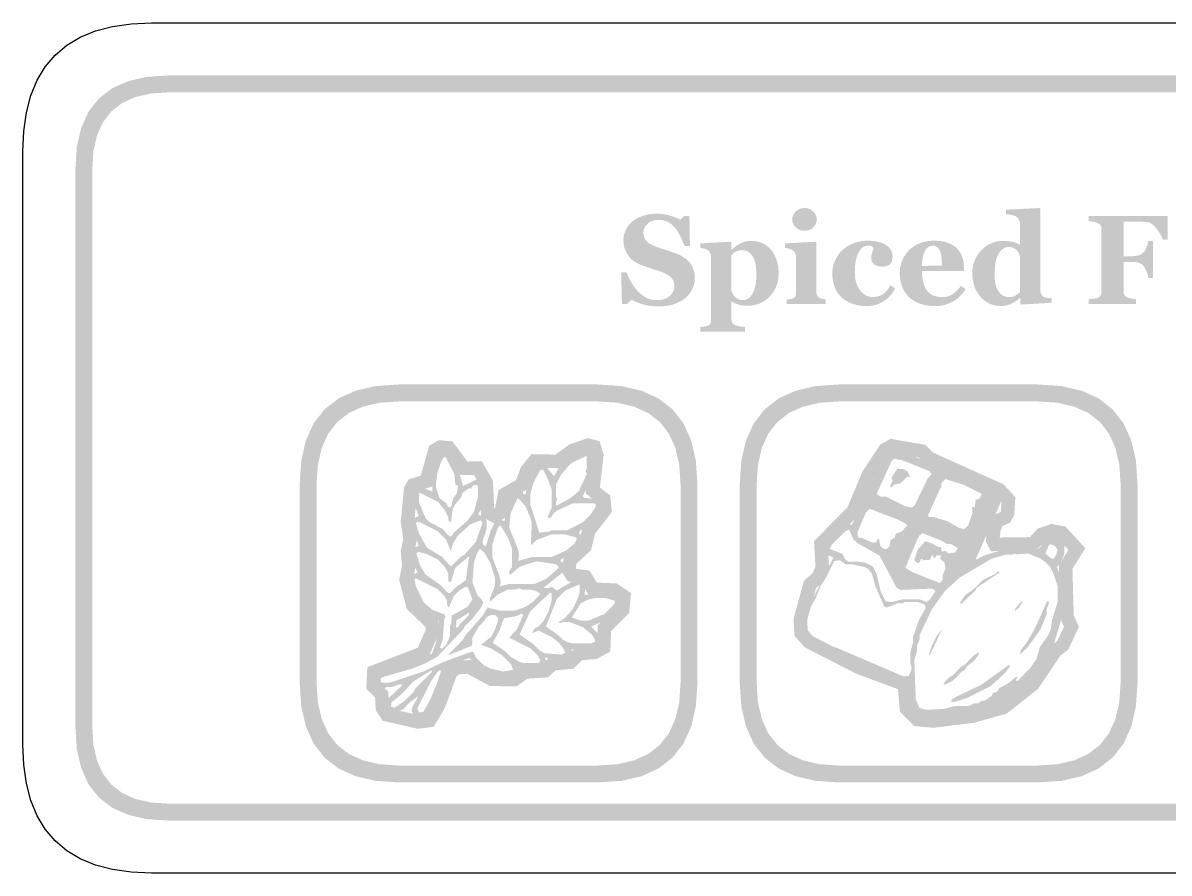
# Model space of a CAD drawing. Header units: millimetres. Extents: x 6 to 297, y 55 to 451.
# Drawn here: x 72.96 to 100.05, y 431.16 to 451.24 of the extents above; entities that cross this region are included whole.
import ezdxf

# ---------------------------------------------------------------- set-up
doc = ezdxf.new("R2010")
doc.units = ezdxf.units.MM
doc.layers.add('CUT', color=1, linetype='Continuous')
doc.layers.add('RASTER', color=7, linetype='Continuous')

msp = doc.modelspace()

# ---------------------------------------------------------------- hatches: boundary and pattern name
at = {"layer": 'RASTER'}
h = msp.add_hatch(color=7, dxfattribs=at)
h.paths.add_polyline_path([(74.2, 447.8), (74.234, 448.316), (74.338, 448.763), (74.509, 449.141), (74.75, 449.45), (75.059, 449.691), (75.438, 449.863), (75.884, 449.966), (76.4, 450), (133.6, 450), (134.116, 449.966), (134.563, 449.863), (134.941, 449.691), (135.25, 449.45), (135.491, 449.141), (135.663, 448.763), (135.766, 448.316), (135.8, 447.8), (135.8, 434.6), (135.766, 434.084), (135.663, 433.638), (135.491, 433.259), (135.25, 432.95), (134.941, 432.709), (134.563, 432.537), (134.116, 432.434), (133.6, 432.4), (76.4, 432.4), (75.884, 432.434), (75.438, 432.537), (75.059, 432.709), (74.75, 432.95), (74.509, 433.259), (74.338, 433.638), (74.234, 434.084), (74.2, 434.6)])
h.paths.add_polyline_path([(74.6, 447.8), (74.6, 434.6), (74.628, 434.178), (74.712, 433.813), (74.853, 433.503), (75.05, 433.25), (75.303, 433.053), (75.613, 432.912), (75.978, 432.828), (76.4, 432.8), (133.6, 432.8), (134.022, 432.828), (134.388, 432.912), (134.697, 433.053), (134.95, 433.25), (135.147, 433.503), (135.288, 433.813), (135.372, 434.178), (135.4, 434.6), (135.4, 447.8), (135.372, 448.222), (135.288, 448.588), (135.147, 448.897), (134.95, 449.15), (134.697, 449.347), (134.388, 449.488), (134.022, 449.572), (133.6, 449.6), (76.4, 449.6), (75.978, 449.572), (75.613, 449.488), (75.303, 449.347), (75.05, 449.15), (74.853, 448.897), (74.712, 448.588), (74.628, 448.222), (74.6, 447.8)], flags=0)
for points in [[(87.976, 444.544), (87.928, 444.545), (87.882, 444.547), (87.836, 444.551), (87.792, 444.556), (87.748, 444.563), (87.704, 444.571), (87.662, 444.58), (87.62, 444.591), (87.58, 444.603), (87.541, 444.616), (87.504, 444.629), (87.468, 444.642), (87.434, 444.657), (87.402, 444.671), (87.371, 444.687), (87.341, 444.703), (87.24, 444.6), (87.116, 444.6), (87.097, 445.351), (87.223, 445.351), (87.234, 445.325), (87.245, 445.297), (87.258, 445.27), (87.271, 445.242), (87.285, 445.213), (87.3, 445.184), (87.315, 445.155), (87.331, 445.126), (87.348, 445.097), (87.365, 445.068), (87.383, 445.04), (87.402, 445.013), (87.421, 444.987), (87.441, 444.962), (87.462, 444.937), (87.483, 444.913), (87.506, 444.89), (87.529, 444.867), (87.553, 444.845), (87.578, 444.824), (87.603, 444.805), (87.629, 444.787), (87.656, 444.77), (87.683, 444.754), (87.712, 444.739), (87.741, 444.727), (87.772, 444.716), (87.803, 444.708), (87.836, 444.701), (87.87, 444.696), (87.905, 444.693), (87.942, 444.692), (87.99, 444.694), (88.036, 444.698), (88.078, 444.706), (88.118, 444.717), (88.155, 444.73), (88.188, 444.747), (88.219, 444.767), (88.247, 444.79), (88.272, 444.815), (88.294, 444.842), (88.312, 444.87), (88.327, 444.9), (88.339, 444.931), (88.347, 444.964), (88.352, 444.999), (88.354, 445.035), (88.352, 445.065), (88.348, 445.093), (88.341, 445.121), (88.331, 445.147), (88.318, 445.172), (88.303, 445.196), (88.285, 445.218), (88.263, 445.239), (88.239, 445.26), (88.212, 445.279), (88.182, 445.298), (88.149, 445.316), (88.112, 445.334), (88.073, 445.351), (88.03, 445.367), (87.984, 445.382), (87.954, 445.392), (87.924, 445.402), (87.895, 445.411), (87.866, 445.42), (87.838, 445.429), (87.811, 445.438), (87.784, 445.447), (87.758, 445.455), (87.732, 445.464), (87.707, 445.472), (87.682, 445.481), (87.658, 445.49), (87.634, 445.498), (87.61, 445.507), (87.587, 445.516), (87.564, 445.524), (87.513, 445.546), (87.466, 445.571), (87.422, 445.597), (87.381, 445.626), (87.344, 445.657), (87.31, 445.69), (87.28, 445.725), (87.253, 445.763), (87.229, 445.802), (87.208, 445.843), (87.191, 445.885), (87.176, 445.928), (87.165, 445.971), (87.157, 446.017), (87.152, 446.063), (87.151, 446.11), (87.152, 446.141), (87.154, 446.17), (87.158, 446.2), (87.164, 446.229), (87.171, 446.259), (87.181, 446.287), (87.191, 446.316), (87.204, 446.344), (87.218, 446.372), (87.233, 446.399), (87.25, 446.425), (87.268, 446.45), (87.288, 446.475), (87.31, 446.499), (87.333, 446.523), (87.357, 446.545), (87.382, 446.566), (87.409, 446.585), (87.438, 446.604), (87.468, 446.621), (87.499, 446.638), (87.533, 446.653), (87.568, 446.668), (87.605, 446.682), (87.643, 446.694), (87.682, 446.705), (87.722, 446.714), (87.762, 446.721), (87.804, 446.727), (87.846, 446.731), (87.889, 446.733), (87.933, 446.734), (87.976, 446.734), (88.018, 446.731), (88.06, 446.728), (88.1, 446.722), (88.141, 446.716), (88.18, 446.707), (88.219, 446.698), (88.257, 446.687), (88.294, 446.675), (88.328, 446.663), (88.361, 446.651), (88.392, 446.639), (88.42, 446.627), (88.447, 446.615), (88.472, 446.603), (88.494, 446.591), (88.583, 446.679), (88.711, 446.679), (88.723, 445.97), (88.597, 445.97), (88.585, 445.998), (88.574, 446.027), (88.562, 446.056), (88.549, 446.085), (88.536, 446.114), (88.522, 446.144), (88.508, 446.174), (88.493, 446.203), (88.478, 446.232), (88.463, 446.26), (88.448, 446.287), (88.432, 446.313), (88.417, 446.337), (88.401, 446.36), (88.385, 446.381), (88.368, 446.402), (88.35, 446.422), (88.331, 446.442), (88.311, 446.461), (88.291, 446.478), (88.27, 446.495), (88.248, 446.51), (88.226, 446.524), (88.203, 446.537), (88.179, 446.549), (88.154, 446.559), (88.128, 446.568), (88.101, 446.575), (88.073, 446.581), (88.044, 446.585), (88.014, 446.587), (87.983, 446.588), (87.944, 446.586), (87.907, 446.582), (87.872, 446.575), (87.839, 446.565), (87.808, 446.553), (87.778, 446.538), (87.75, 446.519), (87.724, 446.498), (87.701, 446.475), (87.68, 446.451), (87.663, 446.425), (87.649, 446.398), (87.638, 446.37), (87.63, 446.341), (87.626, 446.31), (87.624, 446.277), (87.625, 446.247), (87.629, 446.218), (87.636, 446.19), (87.646, 446.164), (87.658, 446.139), (87.673, 446.116), (87.691, 446.094), (87.711, 446.074), (87.734, 446.054), (87.761, 446.035), (87.79, 446.017), (87.823, 445.999), (87.858, 445.982), (87.897, 445.966), (87.938, 445.95), (87.983, 445.934), (88.01, 445.925), (88.037, 445.916), (88.065, 445.907), (88.092, 445.898), (88.12, 445.889), (88.148, 445.88), (88.176, 445.87), (88.204, 445.861), (88.232, 445.852), (88.259, 445.843), (88.285, 445.834), (88.311, 445.825), (88.335, 445.817), (88.359, 445.808), (88.382, 445.799), (88.405, 445.791), (88.456, 445.769), (88.505, 445.746), (88.55, 445.721), (88.592, 445.693), (88.631, 445.664), (88.666, 445.633), (88.699, 445.6), (88.728, 445.565), (88.754, 445.527), (88.776, 445.488), (88.795, 445.447), (88.811, 445.403), (88.823, 445.357), (88.831, 445.309), (88.837, 445.259), (88.838, 445.206), (88.837, 445.173), (88.834, 445.14), (88.83, 445.107), (88.823, 445.074), (88.814, 445.041), (88.803, 445.009), (88.79, 444.977), (88.775, 444.946), (88.759, 444.915), (88.741, 444.885), (88.722, 444.857), (88.701, 444.83), (88.679, 444.805), (88.656, 444.781), (88.632, 444.758), (88.605, 444.736), (88.576, 444.714), (88.545, 444.693), (88.512, 444.673), (88.479, 444.655), (88.445, 444.637), (88.409, 444.622), (88.372, 444.607), (88.334, 444.594), (88.295, 444.582), (88.254, 444.572), (88.212, 444.564), (88.168, 444.557), (88.122, 444.551), (88.075, 444.547), (88.026, 444.545), (87.976, 444.544)], [(100.012, 446.123), (99.899, 446.123), (99.888, 446.154), (99.874, 446.185), (99.858, 446.217), (99.841, 446.249), (99.821, 446.281), (99.799, 446.314), (99.775, 446.348), (99.749, 446.382), (99.723, 446.414), (99.696, 446.443), (99.67, 446.467), (99.644, 446.488), (99.619, 446.505), (99.594, 446.518), (99.569, 446.527), (99.545, 446.532), (99.533, 446.534), (99.521, 446.535), (99.508, 446.536), (99.494, 446.538), (99.479, 446.539), (99.463, 446.54), (99.446, 446.541), (99.428, 446.542), (99.41, 446.543), (99.392, 446.544), (99.374, 446.545), (99.357, 446.546), (99.341, 446.546), (99.324, 446.547), (99.309, 446.547), (99.293, 446.547), (98.969, 446.547), (98.969, 445.731), (99.176, 445.731), (99.197, 445.731), (99.218, 445.732), (99.238, 445.734), (99.258, 445.736), (99.276, 445.739), (99.294, 445.742), (99.312, 445.746), (99.328, 445.751), (99.344, 445.756), (99.359, 445.762), (99.374, 445.77), (99.389, 445.778), (99.403, 445.788), (99.417, 445.798), (99.43, 445.809), (99.442, 445.822), (99.452, 445.832), (99.461, 445.843), (99.47, 445.856), (99.478, 445.871), (99.487, 445.887), (99.496, 445.904), (99.505, 445.923), (99.513, 445.944), (99.522, 445.965), (99.529, 445.985), (99.535, 446.005), (99.541, 446.024), (99.546, 446.042), (99.55, 446.059), (99.553, 446.075), (99.555, 446.091), (99.667, 446.091), (99.667, 445.217), (99.555, 445.217), (99.553, 445.234), (99.55, 445.251), (99.546, 445.27), (99.541, 445.29), (99.535, 445.31), (99.527, 445.332), (99.519, 445.354), (99.51, 445.377), (99.5, 445.4), (99.491, 445.42), (99.482, 445.439), (99.473, 445.456), (99.465, 445.47), (99.457, 445.483), (99.45, 445.494), (99.442, 445.502), (99.431, 445.514), (99.42, 445.524), (99.407, 445.534), (99.394, 445.543), (99.38, 445.551), (99.365, 445.559), (99.35, 445.566), (99.334, 445.572), (99.317, 445.577), (99.299, 445.582), (99.281, 445.586), (99.261, 445.589), (99.241, 445.591), (99.22, 445.593), (99.198, 445.594), (99.176, 445.595), (98.969, 445.595), (98.969, 444.906), (98.97, 444.893), (98.97, 444.881), (98.972, 444.869), (98.974, 444.857), (98.977, 444.846), (98.98, 444.836), (98.984, 444.826), (98.989, 444.816), (98.995, 444.807), (99.001, 444.798), (99.009, 444.79), (99.018, 444.782), (99.028, 444.775), (99.039, 444.768), (99.051, 444.761), (99.064, 444.755), (99.073, 444.752), (99.082, 444.749), (99.092, 444.746), (99.103, 444.743), (99.114, 444.74), (99.126, 444.737), (99.139, 444.734), (99.153, 444.731), (99.167, 444.728), (99.181, 444.726), (99.195, 444.724), (99.209, 444.721), (99.223, 444.719), (99.237, 444.718), (99.251, 444.716), (99.265, 444.714), (99.265, 444.6), (98.145, 444.6), (98.145, 444.714), (98.156, 444.715), (98.168, 444.717), (98.18, 444.718), (98.194, 444.72), (98.209, 444.721), (98.224, 444.723), (98.24, 444.725), (98.257, 444.727), (98.274, 444.729), (98.29, 444.731), (98.304, 444.733), (98.317, 444.736), (98.329, 444.738), (98.339, 444.741), (98.348, 444.744), (98.355, 444.746), (98.368, 444.752), (98.38, 444.758), (98.39, 444.764), (98.4, 444.771), (98.409, 444.778), (98.416, 444.786), (98.423, 444.795), (98.429, 444.804), (98.434, 444.813), (98.438, 444.823), (98.441, 444.834), (98.444, 444.845), (98.446, 444.857), (98.448, 444.87), (98.449, 444.883), (98.449, 444.897), (98.449, 446.364), (98.449, 446.376), (98.448, 446.388), (98.447, 446.399), (98.445, 446.41), (98.442, 446.421), (98.439, 446.431), (98.435, 446.441), (98.431, 446.451), (98.426, 446.46), (98.419, 446.469), (98.412, 446.477), (98.403, 446.485), (98.393, 446.493), (98.382, 446.5), (98.369, 446.507), (98.355, 446.513), (98.345, 446.517), (98.333, 446.522), (98.321, 446.526), (98.308, 446.53), (98.294, 446.534), (98.279, 446.538), (98.264, 446.542), (98.247, 446.545), (98.231, 446.549), (98.215, 446.552), (98.201, 446.555), (98.188, 446.557), (98.175, 446.56), (98.164, 446.562), (98.154, 446.563), (98.145, 446.564), (98.145, 446.679), (100.012, 446.679)], [(92.905, 444.553), (92.855, 444.554), (92.806, 444.557), (92.759, 444.561), (92.713, 444.568), (92.669, 444.576), (92.626, 444.586), (92.585, 444.599), (92.545, 444.612), (92.507, 444.628), (92.471, 444.645), (92.436, 444.663), (92.403, 444.683), (92.372, 444.703), (92.342, 444.726), (92.314, 444.749), (92.288, 444.774), (92.264, 444.801), (92.241, 444.829), (92.219, 444.858), (92.2, 444.888), (92.182, 444.919), (92.165, 444.952), (92.15, 444.985), (92.137, 445.02), (92.126, 445.056), (92.115, 445.093), (92.107, 445.13), (92.1, 445.169), (92.094, 445.208), (92.091, 445.248), (92.088, 445.288), (92.087, 445.329), (92.088, 445.367), (92.091, 445.405), (92.096, 445.442), (92.103, 445.478), (92.111, 445.514), (92.122, 445.55), (92.134, 445.585), (92.148, 445.62), (92.164, 445.653), (92.181, 445.686), (92.2, 445.718), (92.22, 445.749), (92.241, 445.778), (92.264, 445.807), (92.288, 445.835), (92.313, 445.861), (92.341, 445.887), (92.37, 445.912), (92.401, 445.935), (92.433, 445.957), (92.467, 445.978), (92.503, 445.997), (92.54, 446.015), (92.579, 446.032), (92.619, 446.047), (92.66, 446.06), (92.703, 446.071), (92.746, 446.08), (92.79, 446.087), (92.836, 446.092), (92.882, 446.095), (92.93, 446.096), (92.995, 446.094), (93.057, 446.089), (93.116, 446.081), (93.171, 446.07), (93.223, 446.056), (93.271, 446.038), (93.315, 446.018), (93.356, 445.994), (93.393, 445.967), (93.425, 445.938), (93.451, 445.907), (93.474, 445.874), (93.491, 445.839), (93.503, 445.801), (93.51, 445.761), (93.513, 445.719), (93.512, 445.693), (93.509, 445.669), (93.505, 445.646), (93.499, 445.624), (93.491, 445.603), (93.481, 445.584), (93.47, 445.566), (93.457, 445.549), (93.442, 445.534), (93.424, 445.521), (93.404, 445.51), (93.381, 445.501), (93.356, 445.494), (93.328, 445.489), (93.298, 445.486), (93.265, 445.485), (93.238, 445.486), (93.212, 445.488), (93.188, 445.492), (93.164, 445.498), (93.142, 445.505), (93.121, 445.514), (93.1, 445.525), (93.081, 445.537), (93.064, 445.551), (93.049, 445.566), (93.036, 445.582), (93.026, 445.598), (93.018, 445.616), (93.012, 445.635), (93.008, 445.654), (93.007, 445.675), (93.008, 445.693), (93.009, 445.711), (93.011, 445.729), (93.013, 445.747), (93.016, 445.764), (93.021, 445.782), (93.025, 445.8), (93.031, 445.817), (93.036, 445.834), (93.041, 445.85), (93.046, 445.865), (93.049, 445.879), (93.053, 445.892), (93.055, 445.904), (93.057, 445.915), (93.059, 445.924), (93.054, 445.931), (93.05, 445.937), (93.045, 445.942), (93.04, 445.947), (93.035, 445.952), (93.029, 445.957), (93.024, 445.961), (93.018, 445.965), (93.011, 445.968), (93.003, 445.971), (92.995, 445.973), (92.986, 445.975), (92.976, 445.976), (92.965, 445.978), (92.953, 445.978), (92.94, 445.978), (92.924, 445.978), (92.908, 445.976), (92.892, 445.974), (92.877, 445.971), (92.862, 445.966), (92.848, 445.961), (92.834, 445.955), (92.82, 445.948), (92.806, 445.939), (92.793, 445.929), (92.78, 445.918), (92.767, 445.905), (92.755, 445.891), (92.743, 445.875), (92.731, 445.858), (92.719, 445.839), (92.708, 445.82), (92.697, 445.8), (92.687, 445.777), (92.678, 445.754), (92.669, 445.728), (92.661, 445.701), (92.653, 445.673), (92.646, 445.643), (92.64, 445.611), (92.634, 445.578), (92.63, 445.544), (92.626, 445.507), (92.623, 445.47), (92.621, 445.43), (92.62, 445.39), (92.619, 445.347), (92.621, 445.283), (92.627, 445.223), (92.636, 445.166), (92.65, 445.112), (92.667, 445.061), (92.688, 445.013), (92.713, 444.968), (92.741, 444.927), (92.773, 444.889), (92.806, 444.857), (92.84, 444.829), (92.876, 444.807), (92.913, 444.789), (92.952, 444.777), (92.992, 444.769), (93.034, 444.767), (93.073, 444.768), (93.111, 444.772), (93.146, 444.777), (93.18, 444.785), (93.211, 444.795), (93.24, 444.808), (93.267, 444.823), (93.292, 444.84), (93.316, 444.859), (93.339, 444.88), (93.361, 444.902), (93.383, 444.927), (93.404, 444.954), (93.424, 444.982), (93.444, 445.013), (93.463, 445.045), (93.573, 444.969), (93.561, 444.947), (93.549, 444.925), (93.536, 444.904), (93.523, 444.884), (93.509, 444.863), (93.495, 444.844), (93.48, 444.825), (93.464, 444.806), (93.448, 444.788), (93.431, 444.77), (93.414, 444.753), (93.395, 444.736), (93.376, 444.72), (93.356, 444.704), (93.335, 444.689), (93.313, 444.675), (93.29, 444.66), (93.267, 444.647), (93.244, 444.634), (93.22, 444.622), (93.197, 444.611), (93.173, 444.601), (93.15, 444.592), (93.126, 444.584), (93.102, 444.577), (93.076, 444.57), (93.05, 444.565), (93.023, 444.561), (92.995, 444.557), (92.966, 444.555), (92.936, 444.554), (92.905, 444.553)]]:
    msp.add_hatch(color=7, dxfattribs=at).paths.add_polyline_path(points)
h = msp.add_hatch(color=7, dxfattribs=at)
h.paths.add_polyline_path([(91.934, 444.6), (91.008, 444.6), (91.008, 444.707), (91.017, 444.708), (91.027, 444.708), (91.036, 444.709), (91.046, 444.71), (91.055, 444.711), (91.064, 444.712), (91.073, 444.713), (91.083, 444.714), (91.092, 444.715), (91.1, 444.717), (91.109, 444.718), (91.117, 444.72), (91.124, 444.722), (91.132, 444.724), (91.139, 444.726), (91.146, 444.729), (91.157, 444.734), (91.167, 444.739), (91.177, 444.744), (91.185, 444.75), (91.193, 444.757), (91.2, 444.764), (91.206, 444.771), (91.211, 444.779), (91.216, 444.788), (91.22, 444.797), (91.223, 444.807), (91.226, 444.818), (91.228, 444.829), (91.229, 444.841), (91.23, 444.853), (91.23, 444.867), (91.23, 445.719), (91.23, 445.732), (91.229, 445.744), (91.227, 445.756), (91.225, 445.767), (91.221, 445.778), (91.217, 445.789), (91.213, 445.799), (91.207, 445.809), (91.201, 445.819), (91.195, 445.828), (91.188, 445.836), (91.181, 445.844), (91.173, 445.852), (91.165, 445.859), (91.157, 445.865), (91.148, 445.871), (91.141, 445.876), (91.134, 445.88), (91.125, 445.884), (91.115, 445.889), (91.105, 445.893), (91.094, 445.897), (91.082, 445.901), (91.069, 445.905), (91.055, 445.909), (91.042, 445.912), (91.03, 445.916), (91.018, 445.918), (91.005, 445.921), (90.994, 445.923), (90.982, 445.924), (90.971, 445.926), (90.971, 446.033), (91.689, 446.071), (91.711, 446.049), (91.711, 444.886), (91.711, 444.873), (91.712, 444.861), (91.714, 444.849), (91.716, 444.838), (91.72, 444.828), (91.723, 444.817), (91.728, 444.808), (91.733, 444.798), (91.739, 444.79), (91.745, 444.782), (91.752, 444.774), (91.76, 444.767), (91.768, 444.761), (91.777, 444.755), (91.786, 444.75), (91.796, 444.745), (91.803, 444.742), (91.811, 444.739), (91.819, 444.736), (91.827, 444.733), (91.835, 444.73), (91.843, 444.727), (91.852, 444.724), (91.86, 444.722), (91.869, 444.719), (91.878, 444.717), (91.887, 444.715), (91.896, 444.713), (91.905, 444.711), (91.915, 444.709), (91.924, 444.708), (91.934, 444.707)])
h.paths.add_polyline_path([(91.72, 446.598), (91.718, 446.571), (91.714, 446.544), (91.708, 446.519), (91.698, 446.495), (91.686, 446.472), (91.672, 446.45), (91.654, 446.428), (91.634, 446.408), (91.612, 446.39), (91.589, 446.374), (91.565, 446.361), (91.54, 446.35), (91.515, 446.341), (91.488, 446.335), (91.46, 446.331), (91.431, 446.33), (91.402, 446.331), (91.374, 446.335), (91.347, 446.341), (91.321, 446.35), (91.296, 446.361), (91.272, 446.374), (91.249, 446.39), (91.227, 446.408), (91.207, 446.428), (91.189, 446.45), (91.175, 446.472), (91.163, 446.495), (91.153, 446.519), (91.146, 446.544), (91.142, 446.571), (91.141, 446.598), (91.142, 446.625), (91.146, 446.652), (91.153, 446.677), (91.163, 446.701), (91.175, 446.725), (91.189, 446.747), (91.207, 446.768), (91.227, 446.788), (91.249, 446.807), (91.272, 446.823), (91.296, 446.837), (91.321, 446.848), (91.347, 446.856), (91.374, 446.863), (91.402, 446.866), (91.431, 446.868), (91.46, 446.866), (91.488, 446.863), (91.515, 446.856), (91.541, 446.848), (91.566, 446.837), (91.59, 446.823), (91.613, 446.807), (91.635, 446.788), (91.655, 446.768), (91.672, 446.747), (91.687, 446.725), (91.698, 446.701), (91.708, 446.677), (91.714, 446.652), (91.718, 446.625), (91.72, 446.598)])
h = msp.add_hatch(color=7, dxfattribs=at)
h.paths.add_polyline_path([(97.271, 444.631), (96.549, 444.588), (96.527, 444.609), (96.527, 444.744), (96.517, 444.746), (96.498, 444.727), (96.478, 444.709), (96.456, 444.691), (96.433, 444.674), (96.408, 444.657), (96.381, 444.641), (96.353, 444.626), (96.323, 444.611), (96.292, 444.597), (96.262, 444.586), (96.231, 444.576), (96.2, 444.568), (96.169, 444.561), (96.138, 444.557), (96.107, 444.554), (96.076, 444.553), (96.004, 444.557), (95.935, 444.567), (95.869, 444.584), (95.806, 444.608), (95.747, 444.639), (95.691, 444.677), (95.638, 444.721), (95.588, 444.773), (95.543, 444.83), (95.504, 444.891), (95.471, 444.956), (95.444, 445.025), (95.423, 445.098), (95.408, 445.175), (95.399, 445.256), (95.396, 445.341), (95.4, 445.417), (95.41, 445.49), (95.427, 445.561), (95.45, 445.628), (95.48, 445.693), (95.517, 445.755), (95.561, 445.815), (95.611, 445.871), (95.666, 445.923), (95.724, 445.968), (95.785, 446.006), (95.848, 446.037), (95.915, 446.062), (95.984, 446.079), (96.056, 446.089), (96.13, 446.093), (96.16, 446.092), (96.19, 446.091), (96.218, 446.089), (96.247, 446.086), (96.275, 446.082), (96.302, 446.077), (96.329, 446.072), (96.356, 446.066), (96.382, 446.059), (96.406, 446.051), (96.429, 446.044), (96.451, 446.036), (96.471, 446.028), (96.49, 446.02), (96.508, 446.011), (96.524, 446.002), (96.524, 446.481), (96.524, 446.494), (96.523, 446.508), (96.521, 446.521), (96.519, 446.533), (96.516, 446.546), (96.512, 446.558), (96.508, 446.571), (96.502, 446.583), (96.497, 446.594), (96.491, 446.605), (96.484, 446.615), (96.477, 446.625), (96.469, 446.634), (96.461, 446.642), (96.453, 446.65), (96.444, 446.657), (96.432, 446.664), (96.42, 446.672), (96.407, 446.678), (96.393, 446.684), (96.378, 446.69), (96.363, 446.695), (96.347, 446.699), (96.33, 446.703), (96.313, 446.706), (96.296, 446.709), (96.279, 446.712), (96.262, 446.715), (96.245, 446.717), (96.228, 446.719), (96.211, 446.721), (96.193, 446.723), (96.193, 446.829), (96.984, 446.868), (97.006, 446.844), (97.006, 444.924), (97.007, 444.91), (97.007, 444.897), (97.009, 444.884), (97.011, 444.872), (97.014, 444.861), (97.017, 444.85), (97.02, 444.84), (97.025, 444.83), (97.03, 444.821), (97.035, 444.812), (97.042, 444.804), (97.049, 444.796), (97.056, 444.789), (97.065, 444.782), (97.074, 444.776), (97.084, 444.77), (97.092, 444.766), (97.101, 444.762), (97.111, 444.759), (97.122, 444.756), (97.134, 444.753), (97.146, 444.751), (97.16, 444.748), (97.174, 444.746), (97.189, 444.745), (97.202, 444.743), (97.216, 444.742), (97.228, 444.741), (97.24, 444.74), (97.251, 444.739), (97.262, 444.738), (97.271, 444.738)])
h.paths.add_polyline_path([(96.524, 444.892), (96.524, 445.719), (96.522, 445.728), (96.519, 445.736), (96.516, 445.745), (96.512, 445.755), (96.508, 445.764), (96.505, 445.774), (96.5, 445.784), (96.496, 445.794), (96.491, 445.804), (96.486, 445.814), (96.48, 445.824), (96.474, 445.834), (96.468, 445.843), (96.461, 445.853), (96.453, 445.862), (96.445, 445.871), (96.438, 445.879), (96.429, 445.886), (96.421, 445.894), (96.411, 445.9), (96.401, 445.907), (96.39, 445.914), (96.379, 445.92), (96.367, 445.926), (96.354, 445.931), (96.342, 445.936), (96.328, 445.94), (96.315, 445.943), (96.301, 445.946), (96.286, 445.948), (96.272, 445.949), (96.256, 445.949), (96.221, 445.947), (96.186, 445.939), (96.154, 445.926), (96.123, 445.908), (96.094, 445.884), (96.066, 445.856), (96.04, 445.822), (96.016, 445.784), (95.994, 445.74), (95.975, 445.692), (95.959, 445.64), (95.946, 445.584), (95.936, 445.523), (95.928, 445.459), (95.924, 445.39), (95.922, 445.316), (95.923, 445.287), (95.923, 445.258), (95.925, 445.231), (95.927, 445.204), (95.929, 445.177), (95.932, 445.152), (95.935, 445.127), (95.939, 445.103), (95.944, 445.08), (95.949, 445.057), (95.955, 445.035), (95.962, 445.013), (95.97, 444.992), (95.979, 444.971), (95.988, 444.951), (95.999, 444.931), (96.01, 444.912), (96.021, 444.894), (96.034, 444.878), (96.047, 444.862), (96.061, 444.847), (96.076, 444.834), (96.091, 444.821), (96.108, 444.809), (96.125, 444.799), (96.143, 444.79), (96.161, 444.783), (96.181, 444.777), (96.202, 444.772), (96.223, 444.768), (96.245, 444.766), (96.268, 444.766), (96.29, 444.766), (96.311, 444.768), (96.331, 444.77), (96.35, 444.774), (96.368, 444.779), (96.385, 444.785), (96.401, 444.792), (96.416, 444.8), (96.431, 444.809), (96.445, 444.819), (96.459, 444.829), (96.472, 444.84), (96.486, 444.852), (96.499, 444.864), (96.512, 444.878), (96.524, 444.892)], flags=0)
h = msp.add_hatch(color=7, dxfattribs=at)
h.paths.add_polyline_path([(90.819, 445.313), (90.816, 445.237), (90.806, 445.164), (90.79, 445.094), (90.767, 445.026), (90.738, 444.961), (90.703, 444.899), (90.661, 444.84), (90.612, 444.783), (90.559, 444.731), (90.502, 444.686), (90.442, 444.648), (90.378, 444.617), (90.311, 444.593), (90.241, 444.576), (90.167, 444.565), (90.089, 444.562), (90.055, 444.562), (90.022, 444.564), (89.991, 444.566), (89.962, 444.569), (89.934, 444.573), (89.908, 444.578), (89.884, 444.584), (89.861, 444.59), (89.839, 444.598), (89.819, 444.606), (89.799, 444.614), (89.781, 444.622), (89.763, 444.631), (89.746, 444.64), (89.731, 444.65), (89.716, 444.66), (89.704, 444.66), (89.704, 444.248), (89.704, 444.236), (89.706, 444.224), (89.707, 444.212), (89.71, 444.2), (89.713, 444.19), (89.717, 444.179), (89.721, 444.169), (89.727, 444.159), (89.733, 444.15), (89.739, 444.141), (89.746, 444.133), (89.754, 444.126), (89.762, 444.119), (89.771, 444.113), (89.781, 444.108), (89.791, 444.103), (89.801, 444.099), (89.812, 444.096), (89.825, 444.092), (89.838, 444.088), (89.853, 444.084), (89.868, 444.081), (89.885, 444.077), (89.903, 444.074), (89.92, 444.071), (89.937, 444.068), (89.954, 444.066), (89.969, 444.064), (89.984, 444.062), (89.998, 444.06), (90.011, 444.059), (90.023, 444.058), (90.023, 443.95), (88.966, 443.95), (88.966, 444.058), (88.975, 444.059), (88.985, 444.06), (88.996, 444.061), (89.007, 444.062), (89.019, 444.064), (89.031, 444.065), (89.044, 444.067), (89.058, 444.069), (89.072, 444.071), (89.084, 444.073), (89.096, 444.075), (89.107, 444.077), (89.117, 444.079), (89.126, 444.081), (89.134, 444.084), (89.142, 444.086), (89.153, 444.09), (89.163, 444.095), (89.173, 444.101), (89.181, 444.108), (89.188, 444.115), (89.195, 444.123), (89.201, 444.131), (89.205, 444.141), (89.209, 444.151), (89.213, 444.161), (89.216, 444.171), (89.218, 444.182), (89.22, 444.194), (89.221, 444.205), (89.222, 444.217), (89.222, 444.229), (89.222, 445.728), (89.221, 445.74), (89.219, 445.751), (89.217, 445.763), (89.214, 445.773), (89.211, 445.784), (89.208, 445.794), (89.204, 445.804), (89.199, 445.813), (89.195, 445.822), (89.189, 445.831), (89.183, 445.839), (89.176, 445.847), (89.168, 445.855), (89.16, 445.863), (89.151, 445.87), (89.142, 445.877), (89.134, 445.882), (89.126, 445.886), (89.117, 445.891), (89.108, 445.895), (89.098, 445.899), (89.087, 445.902), (89.076, 445.906), (89.064, 445.909), (89.052, 445.912), (89.04, 445.915), (89.028, 445.917), (89.016, 445.919), (89.004, 445.921), (88.992, 445.923), (88.98, 445.924), (88.969, 445.926), (88.969, 446.033), (89.682, 446.071), (89.704, 446.052), (89.704, 445.889), (89.716, 445.886), (89.74, 445.91), (89.765, 445.932), (89.791, 445.954), (89.818, 445.973), (89.845, 445.992), (89.873, 446.009), (89.901, 446.024), (89.93, 446.038), (89.96, 446.051), (89.989, 446.062), (90.019, 446.072), (90.048, 446.079), (90.077, 446.085), (90.106, 446.089), (90.135, 446.092), (90.164, 446.093), (90.238, 446.089), (90.308, 446.079), (90.374, 446.062), (90.435, 446.039), (90.493, 446.009), (90.547, 445.972), (90.597, 445.928), (90.643, 445.878), (90.684, 445.822), (90.72, 445.762), (90.75, 445.698), (90.775, 445.63), (90.794, 445.557), (90.808, 445.48), (90.816, 445.399), (90.819, 445.313)])
h.paths.add_polyline_path([(90.293, 445.308), (90.293, 445.335), (90.292, 445.362), (90.291, 445.389), (90.289, 445.415), (90.287, 445.441), (90.284, 445.467), (90.281, 445.492), (90.277, 445.518), (90.272, 445.542), (90.267, 445.567), (90.261, 445.59), (90.255, 445.613), (90.247, 445.635), (90.239, 445.656), (90.23, 445.677), (90.22, 445.697), (90.209, 445.716), (90.198, 445.735), (90.186, 445.752), (90.174, 445.768), (90.16, 445.783), (90.146, 445.798), (90.131, 445.811), (90.115, 445.823), (90.098, 445.834), (90.081, 445.844), (90.062, 445.852), (90.043, 445.858), (90.022, 445.863), (90.001, 445.867), (89.979, 445.869), (89.956, 445.87), (89.933, 445.87), (89.911, 445.868), (89.89, 445.865), (89.87, 445.862), (89.852, 445.857), (89.835, 445.851), (89.819, 445.845), (89.804, 445.837), (89.79, 445.829), (89.776, 445.819), (89.763, 445.81), (89.75, 445.799), (89.738, 445.788), (89.726, 445.776), (89.715, 445.764), (89.704, 445.751), (89.704, 444.921), (89.707, 444.913), (89.71, 444.905), (89.713, 444.896), (89.717, 444.887), (89.721, 444.878), (89.726, 444.867), (89.732, 444.857), (89.738, 444.845), (89.744, 444.834), (89.75, 444.823), (89.756, 444.813), (89.763, 444.804), (89.769, 444.795), (89.775, 444.786), (89.781, 444.779), (89.788, 444.771), (89.797, 444.762), (89.807, 444.753), (89.817, 444.745), (89.827, 444.737), (89.837, 444.73), (89.848, 444.724), (89.86, 444.718), (89.871, 444.713), (89.883, 444.708), (89.895, 444.704), (89.907, 444.701), (89.92, 444.699), (89.933, 444.696), (89.946, 444.695), (89.96, 444.694), (89.974, 444.694), (90.009, 444.696), (90.043, 444.704), (90.074, 444.716), (90.104, 444.733), (90.132, 444.755), (90.159, 444.782), (90.183, 444.813), (90.206, 444.85), (90.226, 444.891), (90.244, 444.937), (90.259, 444.987), (90.271, 445.042), (90.281, 445.102), (90.288, 445.166), (90.292, 445.234), (90.293, 445.308)], flags=0)
h = msp.add_hatch(color=7, dxfattribs=at)
h.paths.add_polyline_path([(95.237, 444.95), (95.224, 444.929), (95.21, 444.909), (95.195, 444.889), (95.18, 444.869), (95.164, 444.849), (95.148, 444.83), (95.131, 444.811), (95.113, 444.793), (95.095, 444.774), (95.076, 444.757), (95.056, 444.74), (95.036, 444.724), (95.015, 444.708), (94.993, 444.694), (94.971, 444.679), (94.948, 444.666), (94.924, 444.652), (94.899, 444.64), (94.874, 444.628), (94.85, 444.617), (94.825, 444.607), (94.8, 444.598), (94.775, 444.589), (94.75, 444.582), (94.724, 444.575), (94.698, 444.569), (94.67, 444.564), (94.642, 444.56), (94.613, 444.557), (94.582, 444.555), (94.551, 444.554), (94.519, 444.553), (94.466, 444.554), (94.414, 444.557), (94.365, 444.562), (94.317, 444.569), (94.271, 444.577), (94.227, 444.588), (94.185, 444.6), (94.145, 444.615), (94.106, 444.631), (94.069, 444.648), (94.034, 444.667), (94.001, 444.687), (93.969, 444.708), (93.939, 444.731), (93.911, 444.755), (93.885, 444.78), (93.86, 444.807), (93.837, 444.835), (93.815, 444.863), (93.795, 444.894), (93.777, 444.925), (93.76, 444.957), (93.745, 444.991), (93.732, 445.026), (93.72, 445.061), (93.71, 445.098), (93.701, 445.135), (93.694, 445.173), (93.688, 445.212), (93.684, 445.251), (93.682, 445.291), (93.681, 445.332), (93.682, 445.37), (93.685, 445.406), (93.689, 445.443), (93.695, 445.479), (93.703, 445.514), (93.712, 445.55), (93.723, 445.584), (93.736, 445.619), (93.751, 445.653), (93.766, 445.685), (93.784, 445.717), (93.803, 445.748), (93.823, 445.778), (93.844, 445.807), (93.868, 445.835), (93.892, 445.863), (93.918, 445.888), (93.945, 445.912), (93.974, 445.935), (94.005, 445.957), (94.037, 445.977), (94.071, 445.996), (94.106, 446.014), (94.143, 446.031), (94.182, 446.046), (94.221, 446.059), (94.262, 446.07), (94.304, 446.079), (94.347, 446.087), (94.391, 446.092), (94.436, 446.095), (94.482, 446.096), (94.533, 446.095), (94.58, 446.092), (94.626, 446.089), (94.669, 446.083), (94.71, 446.076), (94.749, 446.068), (94.785, 446.057), (94.819, 446.046), (94.852, 446.033), (94.882, 446.019), (94.912, 446.003), (94.94, 445.986), (94.966, 445.969), (94.992, 445.95), (95.015, 445.929), (95.038, 445.908), (95.058, 445.887), (95.077, 445.864), (95.094, 445.841), (95.11, 445.817), (95.124, 445.792), (95.137, 445.766), (95.149, 445.739), (95.159, 445.711), (95.168, 445.683), (95.176, 445.654), (95.182, 445.624), (95.188, 445.595), (95.192, 445.565), (95.195, 445.535), (95.197, 445.504), (95.197, 445.473), (95.197, 445.378), (94.207, 445.378), (94.209, 445.305), (94.214, 445.237), (94.223, 445.173), (94.236, 445.113), (94.252, 445.059), (94.272, 445.008), (94.296, 444.962), (94.323, 444.921), (94.354, 444.884), (94.389, 444.852), (94.429, 444.825), (94.473, 444.803), (94.521, 444.786), (94.573, 444.774), (94.63, 444.767), (94.69, 444.764), (94.724, 444.765), (94.758, 444.769), (94.79, 444.775), (94.821, 444.783), (94.852, 444.794), (94.881, 444.806), (94.91, 444.822), (94.938, 444.84), (94.965, 444.859), (94.991, 444.88), (95.016, 444.902), (95.04, 444.925), (95.063, 444.95), (95.085, 444.975), (95.106, 445.002), (95.125, 445.031)])
h.paths.add_polyline_path([(94.677, 445.507), (94.677, 445.529), (94.677, 445.551), (94.676, 445.573), (94.675, 445.596), (94.674, 445.618), (94.672, 445.641), (94.671, 445.664), (94.668, 445.687), (94.666, 445.709), (94.663, 445.731), (94.66, 445.751), (94.656, 445.771), (94.652, 445.789), (94.648, 445.806), (94.643, 445.823), (94.638, 445.838), (94.631, 445.854), (94.624, 445.87), (94.616, 445.885), (94.608, 445.898), (94.599, 445.911), (94.59, 445.922), (94.58, 445.932), (94.57, 445.942), (94.558, 445.95), (94.547, 445.957), (94.534, 445.963), (94.521, 445.968), (94.507, 445.972), (94.492, 445.975), (94.477, 445.976), (94.46, 445.977), (94.433, 445.975), (94.407, 445.97), (94.382, 445.961), (94.359, 445.948), (94.337, 445.932), (94.317, 445.913), (94.298, 445.889), (94.28, 445.863), (94.264, 445.832), (94.25, 445.797), (94.238, 445.758), (94.228, 445.715), (94.22, 445.668), (94.214, 445.616), (94.209, 445.561), (94.207, 445.501)], flags=0)
h = msp.add_hatch(color=7, dxfattribs=at)
h.paths.add_polyline_path([(79.5, 440.35), (79.537, 440.901), (79.647, 441.378), (79.83, 441.782), (80.088, 442.113), (80.418, 442.37), (80.822, 442.553), (81.299, 442.663), (81.85, 442.7), (86.55, 442.7), (87.101, 442.663), (87.578, 442.553), (87.982, 442.37), (88.313, 442.113), (88.57, 441.782), (88.753, 441.378), (88.863, 440.901), (88.9, 440.35), (88.9, 435.65), (88.863, 435.099), (88.753, 434.622), (88.57, 434.218), (88.313, 433.888), (87.982, 433.63), (87.578, 433.447), (87.101, 433.337), (86.55, 433.3), (81.85, 433.3), (81.299, 433.337), (80.822, 433.447), (80.418, 433.63), (80.088, 433.888), (79.83, 434.218), (79.647, 434.622), (79.537, 435.099), (79.5, 435.65)])
h.paths.add_polyline_path([(79.9, 440.35), (79.9, 435.65), (79.93, 435.193), (80.022, 434.797), (80.174, 434.462), (80.388, 434.188), (80.662, 433.974), (80.997, 433.822), (81.393, 433.73), (81.85, 433.7), (86.55, 433.7), (87.007, 433.73), (87.403, 433.822), (87.738, 433.974), (88.012, 434.188), (88.226, 434.462), (88.378, 434.797), (88.47, 435.193), (88.5, 435.65), (88.5, 440.35), (88.47, 440.807), (88.378, 441.203), (88.226, 441.538), (88.012, 441.813), (87.738, 442.026), (87.403, 442.178), (87.007, 442.27), (86.55, 442.3), (81.85, 442.3), (81.393, 442.27), (80.997, 442.178), (80.662, 442.026), (80.388, 441.813), (80.174, 441.538), (80.022, 441.203), (79.93, 440.807), (79.9, 440.35)], flags=0)
h = msp.add_hatch(color=7, dxfattribs=at)
h.paths.add_polyline_path([(89.9, 440.35), (89.937, 440.901), (90.047, 441.378), (90.23, 441.782), (90.488, 442.113), (90.818, 442.37), (91.222, 442.553), (91.699, 442.663), (92.25, 442.7), (96.95, 442.7), (97.501, 442.663), (97.978, 442.553), (98.382, 442.37), (98.712, 442.113), (98.97, 441.782), (99.153, 441.378), (99.263, 440.901), (99.3, 440.35), (99.3, 435.65), (99.263, 435.099), (99.153, 434.622), (98.97, 434.218), (98.713, 433.888), (98.382, 433.63), (97.978, 433.447), (97.501, 433.337), (96.95, 433.3), (92.25, 433.3), (91.699, 433.337), (91.222, 433.447), (90.818, 433.63), (90.488, 433.888), (90.23, 434.218), (90.047, 434.622), (89.937, 435.099), (89.9, 435.65)])
h.paths.add_polyline_path([(90.3, 440.35), (90.3, 435.65), (90.33, 435.193), (90.422, 434.797), (90.574, 434.462), (90.788, 434.188), (91.062, 433.974), (91.397, 433.822), (91.793, 433.73), (92.25, 433.7), (96.95, 433.7), (97.407, 433.73), (97.803, 433.822), (98.138, 433.974), (98.413, 434.188), (98.626, 434.462), (98.778, 434.797), (98.87, 435.193), (98.9, 435.65), (98.9, 440.35), (98.87, 440.807), (98.778, 441.203), (98.626, 441.538), (98.413, 441.813), (98.138, 442.026), (97.803, 442.178), (97.407, 442.27), (96.95, 442.3), (92.25, 442.3), (91.793, 442.27), (91.397, 442.178), (91.062, 442.026), (90.788, 441.813), (90.574, 441.538), (90.422, 441.203), (90.33, 440.807), (90.3, 440.35)], flags=0)
h = msp.add_hatch(color=7, dxfattribs=at)
h.paths.add_polyline_path([(86.308, 441.434), (86.585, 441.363), (86.685, 441.042), (86.595, 440.267), (86.842, 440.076), (86.877, 439.686), (86.479, 439.176), (86.386, 438.786), (86.043, 438.469), (86.023, 438.355), (86.027, 438.348), (86.352, 438.304), (86.524, 438.021), (86.994, 438), (87.331, 437.775), (87.287, 437.306), (86.86, 436.873), (86.842, 436.392), (86.515, 436.216), (86.17, 436.188), (85.971, 435.989), (85.543, 435.946), (85.367, 435.783), (84.885, 435.752), (84.625, 435.568), (83.997, 435.579), (83.459, 435.867), (83.281, 435.856), (83.204, 435.799), (82.928, 435.048), (82.666, 434.615), (82.287, 434.568), (81.463, 434.756), (81.297, 435.005), (81.281, 435.305), (81.074, 435.512), (81.099, 436.024), (82.293, 436.482), (82.481, 436.912), (82.47, 436.979), (82.032, 437.397), (81.851, 438.084), (81.92, 438.431), (81.887, 438.766), (81.949, 439.058), (81.887, 439.453), (81.966, 440.268), (82.075, 440.461), (82.362, 440.545), (82.56, 441.253), (82.786, 441.384), (83.112, 441.357), (83.461, 440.883), (83.808, 440.883), (84.066, 440.428), (84.097, 439.782), (84.11, 439.775), (84.118, 439.78), (84.199, 440.205), (84.616, 440.443), (84.732, 440.754), (84.978, 441.055), (85.546, 441.044), (85.869, 441.28)])
h.paths.add_polyline_path([(86.322, 441.1), (86.02, 440.994), (85.648, 440.722), (85.128, 440.732), (85.014, 440.592), (84.876, 440.222), (84.485, 440), (84.406, 439.583), (84.127, 439.408), (83.786, 439.581), (83.75, 440.337), (83.621, 440.563), (83.3, 440.563), (82.941, 441.05), (82.86, 441.057), (82.833, 441.041), (82.623, 440.287), (82.289, 440.19), (82.278, 440.17), (82.21, 439.463), (82.275, 439.049), (82.21, 438.748), (82.244, 438.415), (82.179, 438.094), (82.319, 437.566), (82.769, 437.136), (82.812, 436.869), (82.532, 436.231), (81.409, 435.8), (81.401, 435.638), (81.594, 435.445), (81.612, 435.11), (81.659, 435.039), (82.304, 434.893), (82.473, 434.913), (82.638, 435.187), (82.936, 435.999), (83.167, 436.169), (83.529, 436.192), (84.08, 435.898), (84.526, 435.89), (84.774, 436.066), (85.233, 436.095), (85.404, 436.253), (85.825, 436.296), (86.027, 436.498), (86.422, 436.53), (86.529, 436.587), (86.545, 437.009), (86.979, 437.45), (86.995, 437.615), (86.891, 437.684), (86.34, 437.709), (86.158, 438.007), (85.835, 438.051), (85.686, 438.29), (85.746, 438.631), (86.097, 438.955), (86.184, 439.319), (86.547, 439.783), (86.536, 439.908), (86.256, 440.124), (86.359, 441.012), (86.332, 441.098), (86.322, 441.1)], flags=0)
h = msp.add_hatch(color=7, dxfattribs=at)
h.paths.add_polyline_path([(93.47, 441.417), (94.288, 441.274), (94.46, 441.096), (96.134, 440.342), (96.413, 440.038), (96.387, 439.623), (96.292, 439.439), (96.115, 439.358), (96.066, 439.267), (96.043, 439.059), (96.03, 439.085), (96.76, 439.095), (96.935, 439.293), (97.26, 439.407), (97.598, 439.345), (98.067, 438.833), (97.763, 438.346), (97.793, 437.246), (97.915, 436.975), (97.664, 436.44), (97.475, 436.291), (96.948, 435.51), (96.208, 434.925), (95.441, 434.712), (94.477, 434.591), (94.022, 434.633), (93.684, 434.97), (93.641, 435.489), (93.629, 435.507), (92.644, 435.872), (91.428, 436.497), (91.192, 436.766), (91.172, 437.176), (91.422, 438.071), (91.62, 438.242), (91.689, 438.395), (91.655, 439.001), (92.446, 439.799), (92.797, 440.639), (93.22, 441.282)])
h.paths.add_polyline_path([(93.524, 441.083), (93.443, 441.039), (93.081, 440.488), (92.717, 439.618), (91.982, 438.877), (92.012, 438.335), (91.883, 438.046), (91.704, 437.892), (91.494, 437.14), (91.506, 436.893), (91.628, 436.753), (92.774, 436.165), (93.838, 435.771), (93.953, 435.597), (93.994, 435.114), (94.167, 434.941), (94.471, 434.912), (95.378, 435.027), (96.06, 435.216), (96.711, 435.73), (97.238, 436.512), (97.406, 436.644), (97.563, 436.978), (97.475, 437.173), (97.441, 438.434), (97.667, 438.796), (97.434, 439.05), (97.286, 439.077), (97.12, 439.019), (96.906, 438.777), (95.836, 438.762), (95.714, 438.998), (95.755, 439.364), (95.884, 439.605), (96.059, 439.684), (96.072, 439.71), (96.085, 439.922), (95.942, 440.077), (94.272, 440.829), (94.13, 440.977), (93.524, 441.083)], flags=0)
h = msp.add_hatch(color=7, dxfattribs=at)
h.paths.add_polyline_path([(82.86, 441.15), (82.993, 441.104), (83.127, 440.937), (83.25, 440.693), (83.361, 440.302), (83.684, 440.459), (83.761, 440.436), (83.818, 440.359), (83.818, 440.192), (83.851, 440.092), (83.785, 439.758), (83.718, 439.625), (83.861, 439.568), (83.918, 439.491), (83.918, 439.291), (83.818, 438.99), (83.841, 438.914), (83.895, 438.867), (84.018, 439.257), (84.108, 439.434), (84.219, 439.525), (84.342, 439.468), (84.385, 439.758), (84.452, 439.959), (84.576, 440.169), (84.686, 440.192), (84.776, 440.149), (84.796, 440.102), (84.843, 440.102), (84.886, 440.393), (85.11, 440.803), (85.22, 440.86), (85.263, 440.837), (85.511, 440.536), (85.611, 440.703), (85.878, 440.97), (86.088, 441.094), (86.322, 441.16), (86.365, 441.137), (86.422, 441.06), (86.422, 440.693), (86.322, 440.326), (86.188, 440.059), (86.222, 440.025), (86.489, 439.992), (86.599, 439.935), (86.622, 439.792), (86.532, 439.615), (86.445, 439.535), (86.399, 439.448), (86.111, 439.234), (86.111, 439.181), (86.188, 439.091), (86.131, 438.914), (85.965, 438.747), (85.677, 438.566), (85.664, 438.533), (85.754, 438.456), (85.754, 438.356), (85.697, 438.246), (85.263, 437.899), (85.387, 437.889), (85.454, 437.922), (85.577, 437.832), (85.955, 438.056), (86.155, 438.089), (86.255, 437.989), (86.232, 437.732), (86.889, 437.755), (87.066, 437.665), (87.09, 437.521), (87.033, 437.411), (86.766, 437.144), (86.389, 436.987), (86.565, 436.797), (86.622, 436.687), (86.599, 436.543), (86.522, 436.487), (86.389, 436.453), (85.955, 436.453), (85.921, 436.42), (85.898, 436.276), (85.821, 436.219), (85.387, 436.219), (85.32, 436.253), (85.297, 436.243), (85.32, 436.186), (85.297, 436.043), (85.153, 435.986), (84.686, 436.019), (84.643, 435.862), (84.552, 435.819), (84.118, 435.819), (83.985, 435.852), (83.741, 435.976), (83.507, 436.243), (82.993, 436.043), (82.816, 435.485), (82.593, 434.974), (82.526, 434.874), (82.416, 434.817), (82.316, 434.817), (82.205, 434.874), (82.149, 434.984), (82.149, 435.051), (82.306, 435.341), (82.105, 435.195), (81.958, 435.041), (81.781, 434.951), (81.681, 434.951), (81.591, 434.994), (81.548, 435.084), (81.571, 435.261), (81.938, 435.609), (81.848, 435.619), (81.681, 435.552), (81.548, 435.552), (81.481, 435.518), (81.337, 435.609), (81.314, 435.819), (81.337, 435.862), (81.448, 435.919), (82.149, 436.119), (82.626, 436.343), (82.716, 436.587), (82.783, 436.921), (82.783, 437.121), (82.539, 437.244), (82.339, 437.445), (82.182, 437.722), (82.115, 437.955), (82.139, 438.199), (82.282, 438.256), (82.149, 438.623), (82.149, 438.79), (82.172, 438.834), (82.316, 438.89), (82.149, 439.324), (82.149, 439.491), (82.172, 439.535), (82.316, 439.591), (82.215, 439.858), (82.192, 440.102), (82.215, 440.192), (82.282, 440.259), (82.416, 440.259), (82.639, 440.169), (82.616, 440.593), (82.683, 440.86), (82.806, 441.104)])
h.paths.add_polyline_path([(86.278, 441.017), (85.911, 440.837), (85.677, 440.57), (85.554, 440.326), (85.554, 440.059), (85.587, 439.992), (85.554, 439.925), (85.564, 439.835), (85.898, 440.015), (86.098, 440.182), (86.288, 440.593), (86.255, 440.66), (86.288, 440.726)], flags=0)
h.paths.add_polyline_path([(82.917, 440.994), (82.85, 440.893), (82.75, 440.593), (82.716, 440.292), (82.806, 440.015), (82.96, 439.902), (83.007, 439.815), (83.05, 439.792), (83.083, 439.825), (83.127, 440.015), (83.217, 440.125), (83.24, 440.316), (83.184, 440.326), (83.15, 440.593), (82.96, 440.97)], flags=0)
h.paths.add_polyline_path([(85.22, 440.693), (85.177, 440.67), (85.02, 440.359), (84.953, 440.125), (84.953, 439.858), (85.163, 439.201), (85.387, 439.224), (85.454, 439.257), (85.821, 439.257), (86.198, 439.448), (86.365, 439.615), (86.499, 439.815), (86.499, 439.868), (86.455, 439.892), (85.955, 439.892), (85.611, 439.735), (85.511, 439.668), (85.43, 439.548), (85.377, 439.548), (85.364, 439.581), (85.454, 439.792), (85.454, 440.226), (85.364, 440.469), (85.263, 440.67)], flags=0)
h.paths.add_polyline_path([(83.618, 440.326), (83.561, 440.282), (83.574, 440.236), (83.517, 440.259), (83.341, 440.136), (83.327, 440.049), (83.174, 439.868), (83.117, 439.758), (83.073, 439.434), (83.017, 439.491), (83.017, 439.558), (82.927, 439.735), (82.76, 439.935), (82.326, 440.149), (82.316, 439.925), (82.473, 439.548), (82.573, 439.448), (82.86, 439.301), (83.04, 439.114), (83.093, 439.114), (83.14, 439.201), (83.461, 439.481), (83.618, 439.691), (83.718, 440.059), (83.718, 440.292), (83.684, 440.326)], flags=0)
h.paths.add_polyline_path([(84.653, 440.025), (84.486, 439.658), (84.452, 439.324), (84.653, 438.823), (84.686, 438.69), (84.663, 438.533), (84.986, 438.623), (85.454, 438.623), (85.798, 438.78), (85.998, 438.947), (86.055, 439.057), (86.021, 439.091), (85.788, 439.157), (85.454, 439.157), (85.11, 439.034), (84.963, 438.9), (84.986, 439.424), (84.953, 439.558), (84.829, 439.835)], flags=0)
h.paths.add_polyline_path([(83.785, 439.491), (83.541, 439.401), (83.24, 439.134), (83.117, 438.924), (83.073, 438.767), (82.96, 439.034), (82.76, 439.234), (82.382, 439.424), (82.282, 439.458), (82.249, 439.424), (82.316, 439.191), (82.506, 438.847), (82.86, 438.633), (83.073, 438.4), (83.307, 438.633), (83.394, 438.68), (83.661, 438.98), (83.818, 439.424)], flags=0)
h.paths.add_polyline_path([(84.242, 439.381), (84.185, 439.324), (84.052, 438.924), (84.052, 438.623), (84.219, 438.189), (84.252, 438.022), (84.229, 437.932), (84.452, 437.989), (85.053, 437.989), (85.33, 438.112), (85.597, 438.346), (85.621, 438.389), (85.554, 438.456), (85.087, 438.523), (84.709, 438.4), (84.462, 438.199), (84.452, 438.289), (84.519, 438.389), (84.519, 438.823), (84.429, 439.067)], flags=0)
h.paths.add_polyline_path([(83.775, 438.813), (83.741, 438.8), (83.684, 438.69), (83.618, 438.49), (83.584, 438.022), (83.708, 437.712), (83.795, 437.632), (83.841, 437.545), (83.795, 437.445), (83.561, 437.144), (83.407, 436.997), (83.361, 436.911), (82.76, 436.276), (82.483, 436.119), (82.149, 435.986), (81.448, 435.785), (81.414, 435.752), (81.424, 435.662), (81.581, 435.652), (81.715, 435.685), (82.416, 435.919), (82.917, 436.153), (83.551, 436.386), (83.608, 436.376), (83.674, 436.243), (83.841, 436.076), (84.018, 435.986), (84.319, 435.919), (84.542, 435.962), (84.496, 436.096), (84.295, 436.296), (84.028, 436.463), (83.785, 436.553), (84.028, 436.744), (84.118, 436.921), (84.185, 437.121), (84.185, 437.188), (84.118, 437.254), (84.018, 437.254), (83.908, 437.198), (83.861, 437.111), (83.741, 436.997), (83.584, 436.72), (83.574, 436.53), (82.993, 436.296), (83.361, 436.677), (83.407, 436.764), (83.828, 437.244), (83.941, 437.431), (84.252, 437.355), (84.586, 437.355), (84.829, 437.445), (85.03, 437.578), (85.187, 437.755), (85.087, 437.822), (84.953, 437.855), (84.753, 437.855), (84.686, 437.889), (84.586, 437.855), (84.419, 437.855), (84.175, 437.732), (83.995, 437.565), (83.995, 437.645), (84.118, 437.955), (84.118, 438.122), (84.008, 438.48), (83.861, 438.733)], flags=0)
h.paths.add_polyline_path([(82.306, 438.747), (82.259, 438.713), (82.282, 438.623), (82.349, 438.423), (82.473, 438.213), (82.826, 437.966), (83.007, 437.779), (83.06, 437.779), (83.174, 437.899), (83.427, 438.079), (83.507, 438.647), (83.174, 438.366), (83.083, 438.056), (83.05, 438.022), (83.017, 438.056), (83.017, 438.223), (82.927, 438.4), (82.76, 438.566), (82.516, 438.69)], flags=0)
h.paths.add_polyline_path([(82.249, 438.122), (82.215, 438.089), (82.249, 437.922), (82.439, 437.545), (82.639, 437.378), (82.927, 437.264), (82.95, 437.221), (82.917, 437.154), (82.883, 436.687), (82.816, 436.487), (82.85, 436.453), (82.96, 436.543), (83.05, 436.754), (83.05, 436.987), (83.083, 437.054), (83.093, 437.244), (83.461, 437.445), (83.584, 437.622), (83.474, 437.912), (83.417, 437.922), (83.274, 437.832), (83.14, 437.698), (83.027, 437.431), (82.983, 437.488), (82.983, 437.588), (82.927, 437.698), (82.76, 437.865)], flags=0)
h.paths.add_polyline_path([(86.111, 437.979), (85.778, 437.832), (85.577, 437.632), (85.32, 436.987), (85.631, 436.764), (85.711, 436.677), (85.821, 436.62), (85.921, 436.587), (86.389, 436.587), (86.479, 436.63), (86.465, 436.697), (86.399, 436.797), (86.198, 436.964), (85.888, 437.087), (85.721, 437.087), (85.654, 437.054), (85.621, 437.087), (85.764, 437.178), (85.965, 437.411), (86.088, 437.688), (86.121, 437.822)], flags=0)
h.paths.add_polyline_path([(85.42, 437.789), (84.943, 437.331), (84.696, 436.797), (85.03, 436.563), (85.177, 436.41), (85.287, 436.353), (85.687, 436.32), (85.778, 436.363), (85.731, 436.463), (85.631, 436.597), (85.464, 436.73), (85.153, 436.887), (84.996, 436.83), (85.043, 436.931), (85.13, 436.977), (85.263, 437.111), (85.387, 437.355), (85.454, 437.588), (85.454, 437.755)], flags=0)
h.paths.add_polyline_path([(86.489, 437.655), (86.322, 437.622), (86.145, 437.532), (85.931, 437.198), (86.155, 437.121), (86.322, 437.121), (86.699, 437.278), (86.933, 437.511), (86.956, 437.555), (86.933, 437.598), (86.722, 437.655)], flags=0)
h.paths.add_polyline_path([(83.507, 437.311), (83.207, 437.131), (83.194, 436.964), (83.24, 436.964), (83.274, 437.031), (83.494, 437.244)], flags=0)
h.paths.add_polyline_path([(84.753, 437.288), (84.586, 437.221), (84.329, 437.178), (84.219, 436.887), (84.062, 436.597), (84.362, 436.396), (84.476, 436.276), (84.686, 436.153), (84.786, 436.119), (85.153, 436.119), (85.187, 436.186), (85.13, 436.296), (84.963, 436.463), (84.452, 436.72), (84.629, 436.911), (84.786, 437.254)], flags=0)
h.paths.add_polyline_path([(82.616, 435.952), (82.205, 435.695), (81.858, 435.341), (81.671, 435.195), (81.658, 435.094), (81.738, 435.061), (81.958, 435.208), (82.192, 435.442), (82.239, 435.528), (82.626, 435.909)], flags=0)
h.paths.add_polyline_path([(82.816, 435.952), (82.773, 435.929), (82.606, 435.695), (82.282, 435.051), (82.306, 434.974), (82.349, 434.951), (82.426, 434.974), (82.583, 435.251), (82.75, 435.652), (82.84, 435.929)], flags=0)
h = msp.add_hatch(color=7, dxfattribs=at)
h.paths.add_polyline_path([(93.494, 441.157), (93.612, 441.167), (93.932, 441.039), (95.655, 440.305), (95.984, 440.123), (96.07, 439.922), (95.473, 438.559), (95.719, 438.677), (96.261, 438.837), (96.676, 438.869), (96.932, 438.805), (97.005, 438.859), (97.082, 439.038), (97.155, 439.092), (97.347, 439.092), (97.516, 439.006), (97.57, 438.901), (97.57, 438.709), (97.538, 438.614), (97.452, 438.444), (97.388, 438.381), (97.538, 438.071), (97.57, 437.911), (97.57, 437.56), (97.538, 437.496), (97.506, 437.177), (97.315, 436.539), (97.165, 436.242), (96.846, 435.795), (96.494, 435.444), (96.207, 435.253), (95.847, 435.071), (95.527, 434.975), (95.208, 434.943), (95.144, 434.911), (94.953, 434.911), (94.634, 434.847), (94.187, 434.847), (94.018, 434.933), (93.9, 435.135), (93.9, 435.645), (93.877, 435.687), (92.974, 436.06), (92.058, 436.485), (92.112, 436.507), (92.208, 436.475), (93.772, 435.805), (93.89, 435.814), (93.932, 435.901), (93.963, 435.996), (93.932, 436.124), (93.932, 436.379), (93.995, 436.603), (93.995, 436.73), (94.123, 437.113), (94.283, 437.401), (94.283, 437.464), (94.26, 437.506), (94.123, 437.56), (93.804, 437.56), (93.74, 437.528), (93.612, 437.528), (93.389, 437.433), (93.315, 437.455), (93.102, 437.943), (93.028, 438.221), (92.952, 438.336), (92.846, 438.39), (92.559, 438.454), (92.399, 438.454), (92.272, 438.55), (92.135, 438.527), (91.93, 438.125), (91.815, 437.953), (91.697, 437.656), (91.57, 437.433), (91.506, 437.273), (91.506, 437.177), (91.442, 437.05), (91.442, 436.954), (91.496, 436.848), (91.592, 436.753), (92.039, 436.517), (91.921, 436.539), (91.56, 436.721), (91.464, 436.817), (91.41, 436.922), (91.41, 437.113), (91.506, 437.401), (92.112, 438.614), (91.911, 438.7), (91.889, 438.869), (92.026, 439.051), (92.09, 439.083), (92.294, 439.293), (92.473, 439.402), (92.549, 439.389), (93.347, 441.017), (93.411, 441.113)])
h.paths.add_polyline_path([(93.548, 440.944), (93.494, 440.902), (93.134, 440.114), (93.229, 440.05), (93.357, 440.05), (93.804, 439.826), (93.963, 439.794), (94.037, 439.849), (94.337, 440.474), (94.433, 440.583), (94.378, 440.656), (93.74, 440.912)], flags=0)
h.paths.add_polyline_path([(93.622, 440.711), (93.781, 440.698), (93.877, 440.634), (93.909, 440.538), (93.954, 440.506), (93.868, 440.529), (93.686, 440.359), (93.548, 440.337), (93.485, 440.273), (93.453, 440.305), (93.517, 440.433), (93.485, 440.497)], flags=0)
h.paths.add_polyline_path([(94.761, 440.465), (94.666, 440.369), (94.666, 440.305), (94.346, 439.603), (94.378, 439.571), (94.474, 439.571), (94.793, 439.475), (95.081, 439.316), (95.208, 439.284), (95.304, 439.38), (95.4, 439.667), (95.39, 439.804), (95.454, 439.804), (95.473, 439.976), (95.569, 440.008), (95.623, 440.114), (95.176, 440.337)], flags=0)
h.paths.add_polyline_path([(92.974, 439.763), (92.878, 439.667), (92.687, 439.22), (92.687, 439.124), (92.728, 439.07), (92.773, 439.083), (93.038, 438.965), (93.124, 438.974), (93.165, 439.06), (93.197, 439.028), (93.22, 438.891), (93.284, 438.827), (93.357, 438.805), (93.443, 438.878), (93.462, 439.019), (93.558, 439.083), (93.59, 439.178), (93.73, 439.23), (93.858, 439.37), (93.813, 439.421), (93.644, 439.507)], flags=0)
h.paths.add_polyline_path([(92.486, 439.274), (92.39, 439.23), (92.071, 438.91), (92.026, 438.815), (92.326, 438.7), (92.39, 438.572), (92.463, 438.518), (92.719, 438.518), (92.878, 438.486), (93.047, 438.4), (93.134, 438.231), (93.229, 437.816), (93.347, 437.583), (93.485, 437.56), (93.74, 437.624), (94.155, 437.624), (94.315, 437.56), (94.388, 437.615), (94.528, 437.825), (94.442, 437.879), (93.708, 437.848), (93.603, 437.902), (93.207, 438.655), (92.677, 438.955), (92.581, 439.051)], flags=0)
h.paths.add_polyline_path([(94.219, 439.188), (94.145, 439.134), (94.091, 439.028), (93.813, 438.368), (93.995, 438.262), (94.634, 438.007), (94.698, 438.103), (94.698, 438.199), (94.761, 438.358), (94.739, 438.495), (94.634, 438.582), (94.656, 438.668), (94.548, 438.668), (94.506, 438.582), (94.442, 438.677), (94.401, 438.559), (94.251, 438.55), (94.187, 438.582), (94.145, 438.495), (94.091, 438.486), (94.027, 438.55), (94.101, 438.795), (94.283, 438.997), (94.474, 438.933), (94.57, 438.869), (94.656, 438.859), (94.675, 438.751), (94.761, 438.773), (94.825, 438.709), (94.994, 438.732), (95.049, 438.837), (94.889, 438.933), (94.793, 438.933), (94.698, 438.997)], flags=0)
h.paths.add_polyline_path([(97.251, 438.933), (97.209, 438.91), (97.123, 438.709), (97.241, 438.604), (97.315, 438.582), (97.379, 438.677), (97.411, 438.805), (97.356, 438.878)], flags=0)
h.paths.add_polyline_path([(96.389, 438.709), (96.325, 438.677), (96.166, 438.677), (95.847, 438.582), (95.103, 438.144), (94.752, 437.825), (94.433, 437.378), (94.155, 436.794), (94.155, 436.698), (94.091, 436.539), (94.091, 436.411), (94.027, 436.188), (94.059, 435.262), (94.145, 435.061), (94.324, 435.016), (94.729, 435.039), (94.985, 435.103), (95.304, 435.103), (95.432, 435.166), (95.527, 435.166), (95.623, 435.23), (95.687, 435.23), (95.856, 435.348), (95.888, 435.412), (95.984, 435.444), (96.028, 435.527), (96.239, 435.636), (96.411, 435.782), (96.475, 435.795), (96.421, 435.709), (96.463, 435.699), (96.75, 435.987), (96.909, 436.21), (96.996, 436.507), (97.197, 436.785), (97.251, 436.922), (97.283, 437.145), (97.411, 437.56), (97.411, 437.943), (97.324, 438.208), (97.229, 438.4), (97.133, 438.495), (97.005, 438.591), (96.708, 438.709), (96.443, 438.687)], flags=0)
h.paths.add_polyline_path([(95.984, 438.285), (96.06, 438.272), (95.505, 437.902), (95.473, 437.838), (95.122, 437.506), (95.112, 437.56), (95.231, 437.729), (95.422, 437.857), (95.645, 438.081), (95.965, 438.24)], flags=0)
h.paths.add_polyline_path([(96.558, 437.583), (96.581, 437.56), (96.494, 437.423), (96.399, 437.346), (96.411, 437.41)], flags=0)
h.paths.add_polyline_path([(97.165, 437.583), (97.219, 437.56), (97.155, 437.401), (97.155, 437.273), (97.005, 436.912), (96.699, 436.485), (96.526, 436.325), (96.539, 436.421), (96.718, 436.657), (96.877, 436.944)], flags=0)
h.paths.add_polyline_path([(94.675, 436.912), (94.388, 436.293), (94.378, 436.347), (94.442, 436.539), (94.56, 436.772)], flags=0)
h.paths.add_polyline_path([(95.537, 436.37), (95.559, 436.347), (95.537, 436.306), (95.441, 436.178), (95.262, 436.038), (95.218, 435.955), (95.135, 435.91), (94.931, 435.699), (94.707, 435.591), (94.752, 435.687), (94.848, 435.782), (94.931, 435.827), (95.135, 436.038), (95.218, 436.082), (95.422, 436.293)], flags=0)
h.paths.add_polyline_path([(96.271, 436.082), (96.293, 436.06), (96.271, 436.019), (96.175, 435.891), (95.824, 435.572), (95.272, 435.294), (94.953, 435.198), (94.899, 435.208), (94.899, 435.253), (95.039, 435.336), (95.601, 435.604)], flags=0)

# ---------------------------------------------------------------- linework, layer by layer
at = {"layer": 'CUT'}
msp.add_lwpolyline([(134.001, 431.16), (75.999, 431.16), (75.517, 431.181), (75.075, 431.244), (74.675, 431.349), (74.315, 431.497), (73.997, 431.688), (73.722, 431.922), (73.488, 432.197), (73.297, 432.515), (73.149, 432.875), (73.044, 433.275), (72.981, 433.717), (72.96, 434.199), (72.96, 448.201), (72.981, 448.683), (73.044, 449.125), (73.149, 449.525), (73.297, 449.885), (73.488, 450.203), (73.722, 450.478), (73.997, 450.712), (74.315, 450.903), (74.675, 451.051), (75.075, 451.156), (75.517, 451.219), (75.999, 451.24), (134.001, 451.24)], dxfattribs=at)

doc.saveas('drawing.dxf')
